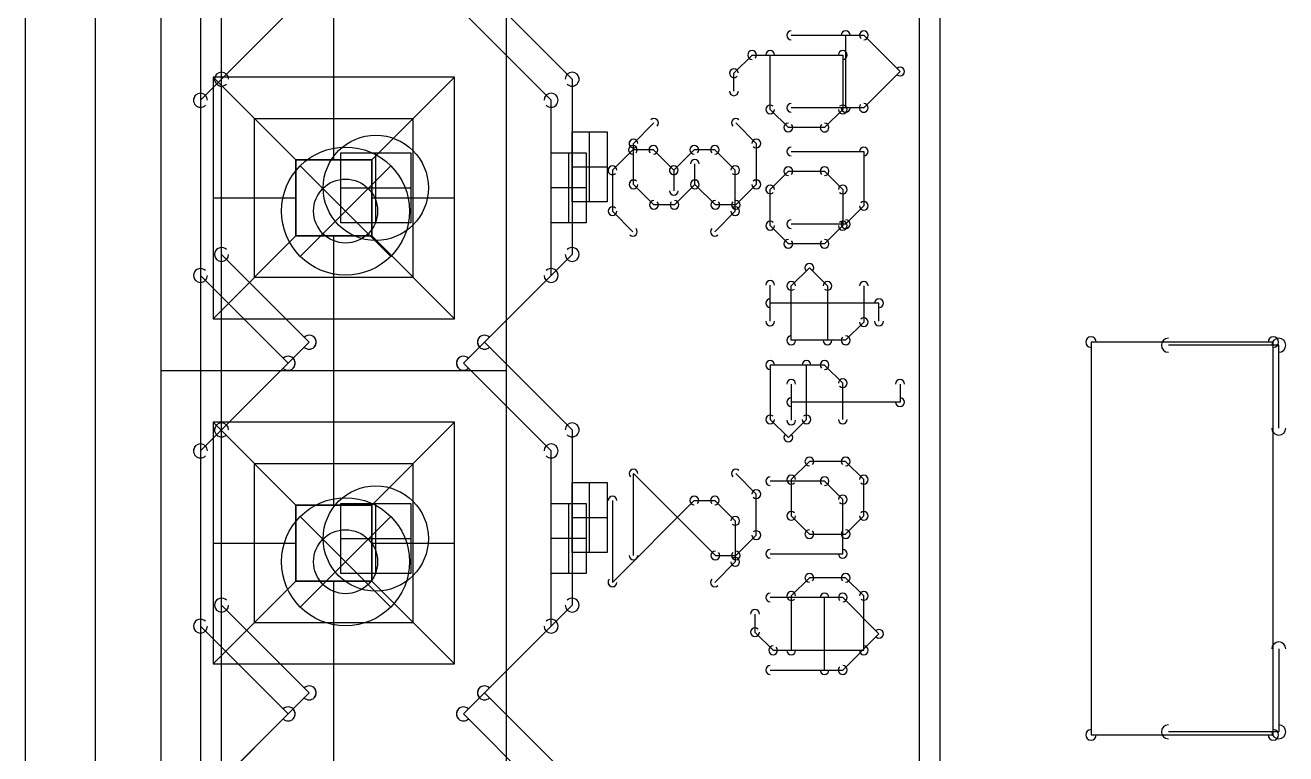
# Model space of a CAD drawing. Header units: inches. Extents: x 0 to 2.1, y -0.07 to 2.7.
# Drawn here: x 0 to 0.3596, y 2.1386 to 2.3464 of the extents above; entities that cross this region are included whole.
import ezdxf

# ---------------------------------------------------------------- set-up
doc = ezdxf.new("R2010")
doc.units = ezdxf.units.IN
doc.header["$LTSCALE"] = 0.0393700787401575
doc.header["$MEASUREMENT"] = 0
for name, color, linetype, true_color in [('freetronics11$components', 254, 'Continuous', 0xe6e6e6), ('freetronics11$components$ghosts', 9, 'Continuous', 0xbebebe), ('freetronics11$dxf$0', 18, 'Continuous', 0x000000), ('freetronics11$old_freetronics11$pcb', 96, 'Continuous', 0x007f00), ('freetronics11$pads$bottom', 30, 'Continuous', 0xff7f00), ('freetronics11$pcb', 96, 'Continuous', 0x007f00), ('freetronics11$screen', 52, 'Continuous', 0xd7d71f)]:
    doc.layers.add(name, color=color, linetype=linetype, true_color=true_color)

# ---------------------------------------------------------------- blocks, each defined once
blk = doc.blocks.new('RECT')
at = {"layer": 'freetronics11$dxf$0', "color": 0, "linetype": 'ByBlock', "lineweight": -2}
for p, q in [((0.5, 0.5), (-0.5, 0.5)), ((-0.5, 0.5), (-0.5, -0.5)), ((0, -0.5), (0, 0.5)), ((0.5, -0.5), (0.5, 0.5)), ((-0.5, 0), (0.5, 0)), ((-0.5, -0.5), (0.5, -0.5))]:
    blk.add_line(p, q, dxfattribs=at)
blk = doc.blocks.new('ROUNDP')
at = {"layer": 'freetronics11$dxf$0', "color": 0, "linetype": 'ByBlock', "lineweight": -2}
for start, end in [(90, 270), (270, 90)]:
    blk.add_arc((0, 0), 0.25, start, end, dxfattribs=at)
blk = doc.blocks.new('2.5mm Pitch Miniature Socket - Analog Input')
at = {"layer": 'freetronics11$old_freetronics11$pcb', "color": 18, "true_color": 0x050505}
for p, q in [((7.924999999999999, 1.25, 8.55), (-7.924999999999999, 1.25, 8.55)), ((7.924999999999999, 1.25), (-7.924999999999999, 1.25)), ((7.925, 1.25, 4.275), (-7.924999999999997, 1.25, 4.275)), ((0, -1.25, 8.55), (0, 1.25, 8.55)), ((0, 1.25), (0, 1.25, 8.55)), ((0, -1.25), (0, 1.25)), ((-2.125, -0.875, 8.55), (-2.125, 0.875, 8.55)), ((-2.125, 0.875, 8.55), (-0.375, 0.875, 8.55)), ((-1.525, 0.2749999999999999, 7.950000000000003), (-2.125, 0.875, 8.55)), ((-1.25, 0.2749999999999996, 7.950000000000003), (-1.25, 0.8749999999999996, 8.55)), ((-0.375, 0.875, 8.55), (-0.9749999999999992, 0.2749999999999999, 7.950000000000001)), ((-0.375, 0.875, 8.55), (-0.375, -0.875, 8.55)), ((0.375, -0.875, 8.55), (0.375, 0.875, 8.55)), ((0.375, 0.875, 8.55), (2.125, 0.875, 8.55)), ((0.975, 0.2749999999999999, 7.950000000000003), (0.375, 0.875, 8.55)), ((1.25, 0.2749999999999996, 7.950000000000003), (1.25, 0.8749999999999996, 8.55)), ((2.125, 0.875, 8.55), (1.525, 0.2749999999999999, 7.950000000000003)), ((2.125, 0.875, 8.55), (2.125, -0.875, 8.55)), ((-1.825, -0.5749999999999998, 8.250000000000002), (-1.825, 0.5750000000000002, 8.250000000000002)), ((-1.825, 0.5749999999999995, 8.250000000000002), (-0.6749999999999996, 0.5749999999999995, 8.250000000000002)), ((-0.6749999999999997, -0.5750000000000002, 8.250000000000002), (-0.6749999999999997, 0.5750000000000002, 8.250000000000002)), ((0.6750000000000005, -0.5749999999999997, 8.250000000000002), (0.6750000000000005, 0.575, 8.250000000000002)), ((0.675, 0.5749999999999995, 8.250000000000002), (1.825, 0.5749999999999995, 8.250000000000002)), ((1.825, -0.575, 8.250000000000002), (1.825, 0.5750000000000002, 8.250000000000002)), ((-1.525, -0.2749999999999999, 7.950000000000003), (-1.525, 0.2749999999999999, 7.950000000000003)), ((-1.525, 0.2749999999999999, 7.950000000000003), (-0.9749999999999992, 0.2749999999999999, 7.950000000000001)), ((-1.525, 0.275), (-1.525, 0.2749999999999999, 7.950000000000003)), ((-0.974999999999999, 0.275), (-1.525, 0.275)), ((-1.525, 0.275), (-1.525, -0.275)), ((-1.525, 0.275, 3.975000000000001), (-0.9749999999999989, 0.275, 3.975000000000001)), ((-1.525, -0.275, 3.975000000000001), (-1.525, 0.2750000000000001, 3.975000000000001)), ((-1.25, 0.275, 7.95), (-1.25, 0.275)), ((-0.9749999999999992, 0.2749999999999999, 7.950000000000001), (-0.9749999999999992, -0.2749999999999999, 7.950000000000003)), ((-0.9749999999999992, 0.2749999999999999, 7.950000000000001), (-0.974999999999999, 0.275)), ((-0.974999999999999, -0.275), (-0.974999999999999, 0.275)), ((-0.974999999999999, 0.275, 3.975000000000001), (-0.974999999999999, -0.2750000000000001, 3.975000000000001)), ((0.975, -0.2749999999999999, 7.950000000000003), (0.975, 0.2749999999999999, 7.950000000000003)), ((0.975, 0.2749999999999999, 7.950000000000003), (1.525, 0.2749999999999999, 7.950000000000003)), ((0.9749999999999999, 0.275), (0.975, 0.2749999999999999, 7.950000000000003)), ((1.525, 0.275), (0.9749999999999999, 0.275)), ((0.9749999999999999, 0.275), (0.9749999999999999, -0.275)), ((0.975, 0.275, 3.975000000000001), (1.525, 0.275, 3.975000000000001)), ((0.975, -0.275, 3.975000000000001), (0.975, 0.2750000000000001, 3.975000000000001)), ((1.25, 0.275, 7.95), (1.25, 0.275)), ((1.525, 0.2749999999999999, 7.950000000000003), (1.525, -0.2749999999999999, 7.950000000000003)), ((1.525, 0.2749999999999999, 7.950000000000003), (1.525, 0.275)), ((1.525, -0.275), (1.525, 0.275)), ((1.525, 0.275, 3.975000000000001), (1.525, -0.2750000000000001, 3.975000000000001)), ((-3.474999999999999, 0), (-1.525, 0)), ((-2.874999999999998, 0, 8.55), (-2.124999999999999, 0, 8.55)), ((-2.125, 1e-16, 8.55), (-1.524999999999999, 1e-16, 7.950000000000002)), ((-0.974999999999999, 1e-16, 7.95), (-0.974999999999999, 1e-16)), ((-0.9749999999999992, 0), (0.9749999999999999, 0)), ((-0.3749999999999992, 0, 8.55), (0.3750000000000009, 0, 8.55)), ((0.3750000000000003, 1e-16, 8.55), (0.9749999999999999, 1e-16, 7.950000000000003)), ((1.525, 1e-16, 7.95), (1.525, 1e-16)), ((1.525, 0), (3.474999999999999, 0)), ((2.125000000000001, 0, 8.55), (2.875, 0, 8.55)), ((-1.525, -1e-16, 7.95), (-1.525, -1e-16)), ((-0.9749999999999996, -1e-16, 7.950000000000003), (-0.3749999999999999, -1e-16, 8.55)), ((0.975, -1e-16, 7.95), (0.975, -1e-16)), ((1.524999999999999, -1e-16, 7.950000000000003), (2.125, -1e-16, 8.55)), ((-2.125, -0.875, 8.55), (-1.525, -0.2749999999999999, 7.950000000000003)), ((-0.9749999999999992, -0.2749999999999999, 7.950000000000003), (-1.525, -0.2749999999999999, 7.950000000000003)), ((-1.525, -0.275), (-1.525, -0.2749999999999999, 7.950000000000003)), ((-1.525, -0.275), (-0.974999999999999, -0.275)), ((-0.9749999999999988, -0.275, 3.975000000000001), (-1.525, -0.275, 3.975000000000001)), ((-1.25, -0.8749999999999996, 8.55), (-1.25, -0.2749999999999996, 7.950000000000002)), ((-1.25, -0.275, 7.95), (-1.25, -0.275)), ((-0.375, -0.875, 8.55), (-0.9749999999999992, -0.2749999999999999, 7.950000000000003)), ((-0.9749999999999992, -0.2749999999999999, 7.950000000000003), (-0.974999999999999, -0.275)), ((0.375, -0.875, 8.55), (0.975, -0.2749999999999999, 7.950000000000003)), ((1.525, -0.2749999999999999, 7.950000000000003), (0.975, -0.2749999999999999, 7.950000000000003)), ((0.9749999999999999, -0.275), (0.975, -0.2749999999999999, 7.950000000000003)), ((0.9749999999999999, -0.275), (1.525, -0.275)), ((1.525, -0.275, 3.975000000000001), (0.9749999999999998, -0.275, 3.975000000000001)), ((1.25, -0.8749999999999996, 8.55), (1.25, -0.2749999999999996, 7.950000000000002)), ((1.25, -0.275, 7.95), (1.25, -0.275)), ((2.125, -0.875, 8.55), (1.525, -0.2749999999999999, 7.950000000000003)), ((1.525, -0.2749999999999999, 7.950000000000003), (1.525, -0.275)), ((-1.825, -0.5749999999999995, 8.250000000000002), (-0.6749999999999995, -0.5749999999999995, 8.250000000000002)), ((0.675, -0.5749999999999995, 8.250000000000002), (1.825, -0.5749999999999995, 8.250000000000002)), ((-0.375, -0.875, 8.55), (-2.125, -0.875, 8.55)), ((2.125, -0.875, 8.55), (0.375, -0.875, 8.55)), ((-7.924999999999999, -1.25, 8.55), (7.924999999999999, -1.25, 8.55)), ((-7.924999999999999, -1.25), (7.924999999999999, -1.25)), ((-7.925, -1.25, 4.275), (7.924999999999997, -1.25, 4.275)), ((0, -1.25), (0, -1.25, 8.55))]:
    blk.add_line(p, q, dxfattribs=at)

msp = doc.modelspace()

# ---------------------------------------------------------------- linework, layer by layer
at = {"layer": 'freetronics11$components'}
for p, q in [((0.0913684370246988, 2.293377106270569, 0.0459472345402842), (0.0784581743807742, 2.306287368914494, 0.0016452399813684)), ((0.1042786996686234, 2.306287368914493, 0.0016452399813684), (0.0784581743807737, 2.280466843626644, 0.0016452399813684)), ((0.1042786996686231, 2.280466843626644, 0.0016452399813684), (0.078458174380774, 2.306287368914494, 0.0016452399813684)), ((0.0913684370246988, 2.293377106270569, 0.0459472345402842), (0.1042786996686238, 2.306287368914493, 0.0016452399813684)), ((0.0913684370246988, 2.293377106270569, 0.0459472345402842), (0.0784581743807737, 2.280466843626644, 0.0016452399813684)), ((0.0913684370246988, 2.293377106270569, 0.0459472345402842), (0.1042786996686234, 2.280466843626644, 0.0016452399813684)), ((0.0913684370246988, 2.193377106270569, 0.0459472345402842), (0.0784581743807737, 2.206287368914494, 0.0016452399813684)), ((0.1042786996686234, 2.206287368914493, 0.0016452399813684), (0.0784581743807737, 2.180466843626644, 0.0016452399813684)), ((0.1042786996686231, 2.180466843626644, 0.0016452399813684), (0.078458174380774, 2.206287368914494, 0.0016452399813684)), ((0.0913684370246988, 2.193377106270569, 0.0459472345402842), (0.1042786996686238, 2.206287368914494, 0.0016452399813684)), ((0.0913684370246988, 2.193377106270569, 0.0459472345402842), (0.0784581743807737, 2.180466843626644, 0.0016452399813684)), ((0.0913684370246988, 2.193377106270569, 0.0459472345402842), (0.1042786996686238, 2.180466843626644, 0.0016452399813684))]:
    msp.add_line(p, q, dxfattribs=at)
for centre, radius in [((0.0913684370246988, 2.293377106270569, 0.0016452399813684), 0.0182578685248371), ((0.0913684370246988, 2.293377106270569, 0.0237962372608263), 0.0091289342624184), ((0.0913684370246988, 2.193377106270569, 0.0016452399813684), 0.0182578685248371), ((0.0913684370246988, 2.193377106270569, 0.0237962372608263), 0.0091289342624188)]:
    msp.add_circle(centre, radius, dxfattribs=at)
at = {"layer": 'freetronics11$components$ghosts'}
for p, q in [((0.3559999999999999, 2.256, -0.0645677542339978), (0.3039999999999998, 2.256, -0.0645677542339978)), ((0.3039999999999998, 2.256, -0.0645677542339978), (0.3039999999999998, 2.144, -0.0645677542339978)), ((0.3559999999999999, 2.144, -0.0645677542339978), (0.3559999999999999, 2.256, -0.0645677542339978)), ((0.3039999999999998, 2.144, -0.0645677542339978), (0.3559999999999999, 2.144, -0.0645677542339978))]:
    msp.add_line(p, q, dxfattribs=at)
for centre, radius, start, end in [((0.3039999999999998, 2.256, -0.0645677542339978), 0.0014999999999998, 90, 270), ((0.3039999999999998, 2.256, -0.0645677542339978), 0.0015, 0, 180), ((0.3559999999999999, 2.256, -0.0645677542339978), 0.0015, 0, 180), ((0.3559999999999999, 2.256, -0.0645677542339978), 0.0014999999999998, 270, 90), ((0.3039999999999998, 2.144, -0.0645677542339978), 0.0015000000000001, 90, 270), ((0.3039999999999998, 2.144, -0.0645677542339978), 0.0015, 180, 0), ((0.3559999999999999, 2.144, -0.0645677542339978), 0.0015, 180, 0), ((0.3559999999999999, 2.144, -0.0645677542339978), 0.0015000000000001, 270, 90)]:
    msp.add_arc(centre, radius, start, end, dxfattribs=at)
at = {"layer": 'freetronics11$pcb'}
for p, q in [((0, 2.5, -0.063), (0, 0.1000000000000009, -0.063)), ((0, 2.5), (0, 0.1000000000000009))]:
    msp.add_line(p, q, dxfattribs=at)
at = {"layer": 'freetronics11$screen'}
for p, q in [((0.056, 1.976), (0.056, 2.536)), ((0.2610000000000001, 1.976), (0.2610000000000001, 2.536)), ((0.0499999999999998, 2.53, -0.0642037024644965), (0.0499999999999998, 1.97, -0.0642037024644965)), ((0.2549999999999999, 2.53, -0.0642037024644965), (0.2549999999999999, 1.97, -0.0642037024644965)), ((0.02, 2.51, -0.0642037024644965), (0.02, 0.1000000000000002, -0.0642037024644965)), ((0.056, 2.331), (0.0810000000000004, 2.356)), ((0.1310000000000002, 2.356), (0.1560000000000001, 2.331)), ((0.0750000000000002, 2.350000000000001, -0.0642037024644965), (0.0499999999999998, 2.325, -0.0642037024644965)), ((0.1499999999999999, 2.325, -0.0642037024644965), (0.125, 2.350000000000001, -0.0642037024644965)), ((0.2185000000000001, 2.3435), (0.2391840000000003, 2.3435)), ((0.234013, 2.3435), (0.234013, 2.322816)), ((0.2391840000000003, 2.3435), (0.2495260000000004, 2.333157999999999)), ((0.2021579999999998, 2.332705, -0.0642037024644965), (0.2073290000000001, 2.337876000000001, -0.0642037024644965)), ((0.2073290000000001, 2.337876000000001, -0.0642037024644965), (0.2331840000000001, 2.337876000000001, -0.0642037024644965)), ((0.2124999999999999, 2.322363, -0.0642037024644965), (0.2124999999999999, 2.337876000000001, -0.0642037024644965)), ((0.2331840000000001, 2.337876000000001, -0.0642037024644965), (0.2331840000000001, 2.322363, -0.0642037024644965)), ((0.056, 2.281), (0.056, 2.331)), ((0.1560000000000001, 2.331), (0.1560000000000001, 2.281)), ((0.2021579999999998, 2.327534, -0.0642037024644965), (0.2021579999999998, 2.332705, -0.0642037024644965)), ((0.2495260000000004, 2.333157999999999), (0.2391840000000003, 2.322816)), ((0.0499999999999998, 2.325, -0.0642037024644965), (0.0499999999999998, 2.275, -0.0642037024644965)), ((0.1499999999999999, 2.275, -0.0642037024644965), (0.1499999999999999, 2.325, -0.0642037024644965)), ((0.2391840000000003, 2.322816), (0.2185000000000001, 2.322816)), ((0.2176710000000002, 2.317192, -0.0642037024644965), (0.2124999999999999, 2.322363, -0.0642037024644965)), ((0.2331840000000001, 2.322363, -0.0642037024644965), (0.2280129999999998, 2.317192, -0.0642037024644965)), ((0.1735000000000002, 2.312662), (0.1793380000000004, 2.318499999999999)), ((0.2026920000000003, 2.318499999999999), (0.2085300000000001, 2.312662)), ((0.2280129999999998, 2.317192, -0.0642037024644965), (0.2176710000000002, 2.317192, -0.0642037024644965)), ((0.1735000000000002, 2.300985), (0.1735000000000002, 2.312662)), ((0.2085300000000001, 2.312662), (0.2085300000000001, 2.300985)), ((0.1733380000000002, 2.310853, -0.0642037024644965), (0.1675, 2.305015, -0.0642037024644965)), ((0.1791770000000001, 2.310853, -0.0642037024644965), (0.1733380000000002, 2.310853, -0.0642037024644965)), ((0.1850149999999999, 2.305015, -0.0642037024644965), (0.1791770000000001, 2.310853, -0.0642037024644965)), ((0.1908530000000002, 2.310853, -0.0642037024644965), (0.1850149999999999, 2.305015, -0.0642037024644965)), ((0.1966920000000001, 2.310853, -0.0642037024644965), (0.1908530000000002, 2.310853, -0.0642037024644965)), ((0.2025299999999999, 2.305015, -0.0642037024644965), (0.1966920000000001, 2.310853, -0.0642037024644965)), ((0.2185000000000001, 2.310352), (0.2391840000000003, 2.310352)), ((0.2391840000000003, 2.310352), (0.2391840000000003, 2.294839)), ((0.1675, 2.305015, -0.0642037024644965), (0.1675, 2.293338, -0.0642037024644965)), ((0.1850149999999999, 2.305015, -0.0642037024644965), (0.1850149999999999, 2.299177, -0.0642037024644965)), ((0.1910150000000002, 2.300985), (0.1910150000000002, 2.306823)), ((0.2025299999999999, 2.293338, -0.0642037024644965), (0.2025299999999999, 2.305015, -0.0642037024644965)), ((0.2124999999999999, 2.299557, -0.0642037024644965), (0.2176710000000002, 2.304728, -0.0642037024644965)), ((0.2176710000000002, 2.304728, -0.0642037024644965), (0.2280129999999998, 2.304728, -0.0642037024644965)), ((0.2280129999999998, 2.304728, -0.0642037024644965), (0.2331840000000001, 2.299557, -0.0642037024644965)), ((0.1793380000000004, 2.295146999999999), (0.1735000000000002, 2.300985)), ((0.1910150000000002, 2.300985), (0.1851770000000004, 2.295146999999999)), ((0.1968530000000004, 2.295146999999999), (0.1910150000000002, 2.300985)), ((0.2085300000000001, 2.300985), (0.2026920000000003, 2.295146999999999)), ((0.2124999999999999, 2.289215, -0.0642037024644965), (0.2124999999999999, 2.299557, -0.0642037024644965)), ((0.2331840000000001, 2.299557, -0.0642037024644965), (0.2331840000000001, 2.289215, -0.0642037024644965)), ((0.1851770000000004, 2.295146999999999), (0.1793380000000004, 2.295146999999999)), ((0.2026920000000003, 2.295146999999999), (0.1968530000000004, 2.295146999999999)), ((0.2391840000000003, 2.294839), (0.234013, 2.289667)), ((0.1675, 2.293338, -0.0642037024644965), (0.1733380000000002, 2.287500000000001, -0.0642037024644965)), ((0.1966920000000001, 2.287500000000001, -0.0642037024644965), (0.2025299999999999, 2.293338, -0.0642037024644965)), ((0.2176710000000002, 2.284044000000001, -0.0642037024644965), (0.2124999999999999, 2.289215, -0.0642037024644965)), ((0.234013, 2.289667), (0.2185000000000001, 2.289667)), ((0.2331840000000001, 2.289215, -0.0642037024644965), (0.2280129999999998, 2.284044000000001, -0.0642037024644965)), ((0.2280129999999998, 2.284044000000001, -0.0642037024644965), (0.2176710000000002, 2.284044000000001, -0.0642037024644965)), ((0.0810000000000004, 2.255999999999999), (0.056, 2.281)), ((0.1560000000000001, 2.281), (0.1310000000000002, 2.255999999999999)), ((0.2185000000000001, 2.272031999999999), (0.2236710000000004, 2.277202999999999)), ((0.2236710000000004, 2.277202999999999), (0.2288420000000002, 2.272031999999999)), ((0.0750000000000002, 2.25, -0.0642037024644965), (0.0499999999999998, 2.275, -0.0642037024644965)), ((0.1499999999999999, 2.275, -0.0642037024644965), (0.125, 2.25, -0.0642037024644965)), ((0.2124999999999999, 2.261945, -0.0642037024644965), (0.2124999999999999, 2.272287, -0.0642037024644965)), ((0.2185000000000001, 2.256519), (0.2185000000000001, 2.272031999999999)), ((0.2288420000000002, 2.272031999999999), (0.2288420000000002, 2.256519)), ((0.2391840000000003, 2.272031999999999), (0.2391840000000003, 2.26169)), ((0.2435260000000001, 2.267116000000001, -0.0642037024644965), (0.2124999999999999, 2.267116000000001, -0.0642037024644965)), ((0.2435260000000001, 2.261945, -0.0642037024644965), (0.2435260000000001, 2.267116000000001, -0.0642037024644965)), ((0.2391840000000003, 2.26169), (0.234013, 2.256519)), ((0.056, 2.231), (0.0810000000000004, 2.255999999999999)), ((0.1310000000000002, 2.255999999999999), (0.1560000000000001, 2.231)), ((0.234013, 2.256519), (0.2185000000000001, 2.256519)), ((0.3575590000000002, 2.255118, -0.0642037024644965), (0.326063, 2.255118, -0.0642037024644965)), ((0.3575590000000002, 2.231496, -0.0642037024644965), (0.3575590000000002, 2.255118, -0.0642037024644965)), ((0.0750000000000002, 2.25, -0.0642037024644965), (0.0499999999999998, 2.225000000000001, -0.0642037024644965)), ((0.1499999999999999, 2.225000000000001, -0.0642037024644965), (0.125, 2.25, -0.0642037024644965)), ((0.2124999999999999, 2.249481, -0.0642037024644965), (0.2124999999999999, 2.233968, -0.0642037024644965)), ((0.2280129999999998, 2.249481, -0.0642037024644965), (0.2124999999999999, 2.249481, -0.0642037024644965)), ((0.222842, 2.233968, -0.0642037024644965), (0.222842, 2.249481, -0.0642037024644965)), ((0.2331840000000001, 2.24431, -0.0642037024644965), (0.2280129999999998, 2.249481, -0.0642037024644965)), ((0.2185000000000001, 2.244054999999999), (0.2185000000000001, 2.233713)), ((0.2331840000000001, 2.233968, -0.0642037024644965), (0.2331840000000001, 2.24431, -0.0642037024644965)), ((0.2495260000000004, 2.244054999999999), (0.2495260000000004, 2.238884)), ((0.2495260000000004, 2.238884), (0.2185000000000001, 2.238884)), ((0.2124999999999999, 2.233968, -0.0642037024644965), (0.2176710000000002, 2.228797, -0.0642037024644965)), ((0.2176710000000002, 2.228797, -0.0642037024644965), (0.222842, 2.233968, -0.0642037024644965)), ((0.056, 2.180999999999999), (0.056, 2.231)), ((0.1560000000000001, 2.231), (0.1560000000000001, 2.180999999999999)), ((0.0499999999999998, 2.225000000000001, -0.0642037024644965), (0.0499999999999998, 2.175, -0.0642037024644965)), ((0.1499999999999999, 2.175, -0.0642037024644965), (0.1499999999999999, 2.225000000000001, -0.0642037024644965)), ((0.1735000000000002, 2.195147), (0.1735000000000002, 2.2185)), ((0.1735000000000002, 2.2185), (0.1968530000000004, 2.195147)), ((0.2085300000000001, 2.212662), (0.2026920000000003, 2.2185)), ((0.2236710000000004, 2.221956), (0.2185000000000001, 2.216785)), ((0.234013, 2.221956), (0.2236710000000004, 2.221956)), ((0.2391840000000003, 2.216785), (0.234013, 2.221956)), ((0.2280129999999998, 2.216333000000001, -0.0642037024644965), (0.2124999999999999, 2.216333000000001, -0.0642037024644965)), ((0.2185000000000001, 2.216785), (0.2185000000000001, 2.206442999999999)), ((0.2331840000000001, 2.211161000000001, -0.0642037024644965), (0.2280129999999998, 2.216333000000001, -0.0642037024644965)), ((0.2391840000000003, 2.206442999999999), (0.2391840000000003, 2.216785)), ((0.2085300000000001, 2.200984999999999), (0.2085300000000001, 2.212662)), ((0.1675, 2.1875, -0.0642037024644965), (0.1908530000000002, 2.210853, -0.0642037024644965)), ((0.1675, 2.210853, -0.0642037024644965), (0.1675, 2.1875, -0.0642037024644965)), ((0.1908530000000002, 2.210853, -0.0642037024644965), (0.1966920000000001, 2.210853, -0.0642037024644965)), ((0.1966920000000001, 2.210853, -0.0642037024644965), (0.2025299999999999, 2.205015, -0.0642037024644965)), ((0.2331840000000001, 2.195648, -0.0642037024644965), (0.2331840000000001, 2.211161000000001, -0.0642037024644965)), ((0.2025299999999999, 2.205015, -0.0642037024644965), (0.2025299999999999, 2.193338, -0.0642037024644965)), ((0.2185000000000001, 2.206442999999999), (0.2236710000000004, 2.201271999999999)), ((0.234013, 2.201271999999999), (0.2391840000000003, 2.206442999999999)), ((0.2026920000000003, 2.195147), (0.2085300000000001, 2.200984999999999)), ((0.2236710000000004, 2.201271999999999), (0.234013, 2.201271999999999)), ((0.2025299999999999, 2.193338, -0.0642037024644965), (0.1966920000000001, 2.1875, -0.0642037024644965)), ((0.1968530000000004, 2.195147), (0.2026920000000003, 2.195147)), ((0.2124999999999999, 2.195648, -0.0642037024644965), (0.2331840000000001, 2.195648, -0.0642037024644965)), ((0.2236710000000004, 2.188808), (0.2185000000000001, 2.183636999999999)), ((0.234013, 2.188808), (0.2236710000000004, 2.188808)), ((0.2391840000000003, 2.183636999999999), (0.234013, 2.188808)), ((0.2331840000000001, 2.183184, -0.0642037024644965), (0.2124999999999999, 2.183184, -0.0642037024644965)), ((0.2185000000000001, 2.183636999999999), (0.2185000000000001, 2.168124)), ((0.2280129999999998, 2.162500000000001, -0.0642037024644965), (0.2280129999999998, 2.183184, -0.0642037024644965)), ((0.2435260000000001, 2.172842, -0.0642037024644965), (0.2331840000000001, 2.183184, -0.0642037024644965)), ((0.2391840000000003, 2.168124), (0.2391840000000003, 2.183636999999999)), ((0.0810000000000004, 2.156), (0.056, 2.180999999999999)), ((0.1560000000000001, 2.180999999999999), (0.1310000000000002, 2.156)), ((0.2081580000000001, 2.178465999999999), (0.2081580000000001, 2.173295)), ((0.0499999999999998, 2.175, -0.0642037024644965), (0.0750000000000002, 2.15, -0.0642037024644965)), ((0.125, 2.15, -0.0642037024644965), (0.1499999999999999, 2.175, -0.0642037024644965)), ((0.2081580000000001, 2.173295), (0.2133290000000003, 2.168124)), ((0.2331840000000001, 2.162500000000001, -0.0642037024644965), (0.2435260000000001, 2.172842, -0.0642037024644965)), ((0.3575590000000002, 2.168504, -0.0642037024644965), (0.3575590000000002, 2.144882, -0.0642037024644965)), ((0.2133290000000003, 2.168124), (0.2391840000000003, 2.168124)), ((0.2124999999999999, 2.162500000000001, -0.0642037024644965), (0.2331840000000001, 2.162500000000001, -0.0642037024644965)), ((0.056, 2.130999999999999), (0.0810000000000004, 2.156)), ((0.1310000000000002, 2.156), (0.1560000000000001, 2.130999999999999)), ((0.0750000000000002, 2.15, -0.0642037024644965), (0.0499999999999998, 2.125, -0.0642037024644965)), ((0.1499999999999999, 2.125, -0.0642037024644965), (0.125, 2.15, -0.0642037024644965)), ((0.3575590000000002, 2.144882, -0.0642037024644965), (0.326063, 2.144882, -0.0642037024644965))]:
    msp.add_line(p, q, dxfattribs=at)
for centre, radius, start, end in [((0.2185000000000001, 2.3435), 0.00125, 90, 270), ((0.234013, 2.3435), 0.00125, 0, 180), ((0.2391840000000003, 2.3435), 0.0012501647891379, 45.0000000000036, 225.0000000000036), ((0.2391840000000003, 2.3435), 0.00125, 270, 90), ((0.2073290000000001, 2.337876, -0.0642037024644965), 0.00125, 90, 270), ((0.2073290000000001, 2.337876000000001, -0.0642037024644965), 0.0012501647891379, 314.9999999999964, 134.9999999999964), ((0.2124999999999999, 2.337876000000001, -0.0642037024644965), 0.00125, 0, 180), ((0.2331840000000001, 2.337876000000001, -0.0642037024644965), 0.00125, 0, 180), ((0.2331840000000001, 2.337876, -0.0642037024644965), 0.00125, 270, 90), ((0.2021579999999998, 2.332705, -0.0642037024644965), 0.0012501647891377, 134.9999999999964, 314.9999999999964), ((0.2021579999999998, 2.332705, -0.0642037024644965), 0.00125, 0, 180), ((0.2495265, 2.333157999999999), 0.0012498112857547, 314.9837918591233, 134.9837918591233), ((0.2495265, 2.333157999999999), 0.0012498112857547, 225.0162081408767, 45.01620814087669), ((0.056, 2.331), 0.002, 0, 180), ((0.056, 2.331), 0.0019996979771956, 134.9999999999994, 314.9999999999994), ((0.1560000000000001, 2.331), 0.002, 0, 180), ((0.1560000000000001, 2.331), 0.0019996979771956, 225.0000000000006, 45.00000000000057), ((0.0499999999999998, 2.325, -0.0642037024644965), 0.002, 0, 180), ((0.0499999999999998, 2.325, -0.0642037024644965), 0.0019996979771956, 134.9999999999994, 314.9999999999994), ((0.1499999999999999, 2.325, -0.0642037024644965), 0.002, 0, 180), ((0.1499999999999999, 2.325, -0.0642037024644965), 0.0019996979771956, 225.0000000000006, 45.00000000000057), ((0.2021579999999998, 2.327534, -0.0642037024644965), 0.00125, 180, 0), ((0.2124999999999999, 2.322363, -0.0642037024644965), 0.0012501647891377, 45.0000000000036, 225.0000000000036), ((0.2185000000000001, 2.322816), 0.00125, 90, 270), ((0.2331840000000001, 2.322363, -0.0642037024644965), 0.0012501647891377, 314.9999999999964, 134.9999999999964), ((0.234013, 2.322816), 0.00125, 180, 0), ((0.2391840000000003, 2.322816), 0.0012501647891377, 134.9999999999964, 314.9999999999964), ((0.2391840000000003, 2.322816), 0.00125, 270, 90), ((0.1793380000000004, 2.318499999999999), 0.0012501647891379, 314.9999999999964, 134.9999999999964), ((0.2026915000000002, 2.318499999999999), 0.0012498112857548, 45.01620814087669, 225.0162081408767), ((0.2124999999999999, 2.322363, -0.0642037024644965), 0.00125, 180, 0), ((0.2331840000000001, 2.322363, -0.0642037024644965), 0.00125, 180, 0), ((0.2176710000000002, 2.317192, -0.0642037024644965), 0.00125, 90, 270), ((0.2176710000000002, 2.317192, -0.0642037024644965), 0.0012501647891379, 225.0000000000036, 45.0000000000036), ((0.2280129999999998, 2.317192, -0.0642037024644965), 0.0012501647891379, 134.9999999999964, 314.9999999999964), ((0.2280129999999998, 2.317192, -0.0642037024644965), 0.00125, 270, 90), ((0.1733380000000002, 2.310853, -0.0642037024644965), 0.00125, 90, 270), ((0.1735000000000002, 2.312662), 0.0012501647891377, 134.9999999999964, 314.9999999999964), ((0.1735000000000002, 2.312662), 0.00125, 0, 180), ((0.1733380000000002, 2.310853, -0.0642037024644965), 0.0012501647891377, 314.9999999999964, 134.9999999999964), ((0.1791765000000001, 2.310853, -0.0642037024644965), 0.0012498112857547, 45.01620814087669, 225.0162081408767), ((0.1791770000000001, 2.310853, -0.0642037024644965), 0.00125, 270, 90), ((0.1908530000000002, 2.310853, -0.0642037024644965), 0.00125, 90, 270), ((0.1908530000000002, 2.310853, -0.0642037024644965), 0.0012501647891377, 314.9999999999964, 134.9999999999964), ((0.1966915, 2.310853, -0.0642037024644965), 0.0012498112857547, 45.01620814087669, 225.0162081408767), ((0.1966920000000001, 2.310853, -0.0642037024644965), 0.00125, 270, 90), ((0.2085300000000001, 2.312662), 0.00125, 0, 180), ((0.2085300000000001, 2.312662), 0.0012501647891377, 225.0000000000036, 45.0000000000036), ((0.2185000000000001, 2.310351999999999), 0.00125, 90, 270), ((0.2391840000000003, 2.310352), 0.00125, 0, 180), ((0.2391840000000003, 2.310351999999999), 0.00125, 270, 90), ((0.1675, 2.305015, -0.0642037024644965), 0.0012501647891379, 134.9999999999964, 314.9999999999964), ((0.1675, 2.305015, -0.0642037024644965), 0.00125, 0, 180), ((0.1850149999999999, 2.305015, -0.0642037024644965), 0.0012501647891379, 134.9999999999964, 314.9999999999964), ((0.1850149999999999, 2.305015, -0.0642037024644965), 0.00125, 0, 180), ((0.1850149999999999, 2.305015, -0.0642037024644965), 0.0012501647891379, 225.0000000000036, 45.0000000000036), ((0.1910150000000002, 2.306823), 0.00125, 0, 180), ((0.2025299999999999, 2.305015, -0.0642037024644965), 0.00125, 0, 180), ((0.2025299999999999, 2.305015, -0.0642037024644965), 0.0012501647891379, 225.0000000000036, 45.0000000000036), ((0.2176710000000002, 2.304728, -0.0642037024644965), 0.00125, 90, 270), ((0.2176710000000002, 2.304728, -0.0642037024644965), 0.0012501647891379, 314.9999999999964, 134.9999999999964), ((0.2280129999999998, 2.304728, -0.0642037024644965), 0.0012501647891379, 45.0000000000036, 225.0000000000036), ((0.2280129999999998, 2.304728, -0.0642037024644965), 0.00125, 270, 90), ((0.1735000000000002, 2.300985), 0.0012501647891379, 45.0000000000036, 225.0000000000036), ((0.1910150000000002, 2.300985), 0.0012501647891379, 45.0000000000036, 225.0000000000036), ((0.1910150000000002, 2.300985), 0.0012501647891379, 314.9999999999964, 134.9999999999964), ((0.2085300000000001, 2.300985), 0.0012501647891379, 314.9999999999964, 134.9999999999964), ((0.1735000000000002, 2.300985), 0.00125, 180, 0), ((0.1850149999999999, 2.299177, -0.0642037024644965), 0.00125, 180, 0), ((0.1910150000000002, 2.300985), 0.00125, 180, 0), ((0.2085300000000001, 2.300985), 0.00125, 180, 0), ((0.2124999999999999, 2.299557, -0.0642037024644965), 0.0012501647891379, 134.9999999999964, 314.9999999999964), ((0.2124999999999999, 2.299557, -0.0642037024644965), 0.00125, 0, 180), ((0.2331840000000001, 2.299557, -0.0642037024644965), 0.00125, 0, 180), ((0.2331840000000001, 2.299557, -0.0642037024644965), 0.0012501647891379, 225.0000000000036, 45.0000000000036), ((0.1675, 2.293338, -0.0642037024644965), 0.0012501647891377, 45.0000000000036, 225.0000000000036), ((0.1793380000000004, 2.295146999999999), 0.00125, 90, 270), ((0.1793380000000004, 2.295146999999999), 0.0012501647891377, 225.0000000000036, 45.0000000000036), ((0.1851765000000003, 2.295146999999999), 0.0012498112857547, 134.9837918591233, 314.9837918591233), ((0.1851770000000004, 2.295146999999999), 0.00125, 270, 90), ((0.1968530000000004, 2.295146999999999), 0.00125, 90, 270), ((0.1968530000000004, 2.295146999999999), 0.0012501647891377, 225.0000000000036, 45.0000000000036), ((0.2026915000000002, 2.295146999999999), 0.0012498112857547, 134.9837918591233, 314.9837918591233), ((0.2025299999999999, 2.293338, -0.0642037024644965), 0.0012501647891377, 314.9999999999964, 134.9999999999964), ((0.2026920000000003, 2.295146999999999), 0.00125, 270, 90), ((0.2391840000000003, 2.294839), 0.00125, 180, 0), ((0.2391840000000003, 2.294838499999999), 0.0012498112857546, 315.0162081408713, 135.0162081408713), ((0.1675, 2.293338, -0.0642037024644965), 0.00125, 180, 0), ((0.2025299999999999, 2.293338, -0.0642037024644965), 0.00125, 180, 0), ((0.2124999999999999, 2.2892145, -0.0642037024644965), 0.0012498112857548, 44.98379185912871, 224.9837918591287), ((0.2185000000000001, 2.289667), 0.00125, 90, 270), ((0.2331840000000001, 2.2892145, -0.0642037024644965), 0.0012498112857548, 315.0162081408713, 135.0162081408713), ((0.234013, 2.289667499999999), 0.0012498112857548, 135.0162081408713, 315.0162081408713), ((0.234013, 2.289667), 0.00125, 270, 90), ((0.1733380000000002, 2.287500000000001, -0.0642037024644965), 0.0012501647891379, 225.0000000000036, 45.0000000000036), ((0.1966915, 2.287500000000001, -0.0642037024644965), 0.0012498112857548, 134.9837918591233, 314.9837918591233), ((0.2124999999999999, 2.289215, -0.0642037024644965), 0.00125, 180, 0), ((0.2331840000000001, 2.289215, -0.0642037024644965), 0.00125, 180, 0), ((0.2176710000000002, 2.284044, -0.0642037024644965), 0.00125, 90, 270), ((0.2176710000000002, 2.2840435, -0.0642037024644965), 0.0012498112857548, 224.9837918591287, 44.98379185912871), ((0.2280129999999998, 2.2840435, -0.0642037024644965), 0.0012498112857548, 135.0162081408713, 315.0162081408713), ((0.2280129999999998, 2.284044, -0.0642037024644965), 0.00125, 270, 90), ((0.056, 2.281), 0.002, 180, 0), ((0.056, 2.281), 0.0019996979771956, 45.00000000000057, 225.0000000000006), ((0.1560000000000001, 2.281), 0.002, 180, 0), ((0.1560000000000001, 2.281), 0.0019996979771956, 314.9999999999994, 134.9999999999994), ((0.0499999999999998, 2.275, -0.0642037024644965), 0.0019996979771956, 45.00000000000057, 225.0000000000006), ((0.1499999999999999, 2.275, -0.0642037024644965), 0.0019996979771956, 314.9999999999994, 134.9999999999994), ((0.2236710000000004, 2.2772035), 0.0012498112857548, 44.98379185912871, 224.9837918591287), ((0.2236710000000004, 2.2772035), 0.0012498112857548, 315.0162081408713, 135.0162081408713), ((0.0499999999999998, 2.275, -0.0642037024644965), 0.002, 180, 0), ((0.1499999999999999, 2.275, -0.0642037024644965), 0.002, 180, 0), ((0.2124999999999999, 2.272287, -0.0642037024644965), 0.00125, 0, 180), ((0.2185000000000001, 2.272031999999999), 0.00125, 0, 180), ((0.2185000000000001, 2.2720325), 0.0012498112857548, 135.0162081408713, 315.0162081408713), ((0.2288420000000002, 2.272031999999999), 0.00125, 0, 180), ((0.2288420000000002, 2.2720325), 0.0012498112857548, 224.9837918591287, 44.98379185912871), ((0.2391840000000003, 2.272031999999999), 0.00125, 0, 180), ((0.2124999999999999, 2.267116, -0.0642037024644965), 0.00125, 90, 270), ((0.2435260000000001, 2.267116000000001, -0.0642037024644965), 0.00125, 0, 180), ((0.2435260000000001, 2.267116, -0.0642037024644965), 0.00125, 270, 90), ((0.2124999999999999, 2.261945, -0.0642037024644965), 0.00125, 180, 0), ((0.2391840000000003, 2.26169), 0.00125, 180, 0), ((0.2391840000000003, 2.26169), 0.0012501647891379, 314.9999999999964, 134.9999999999964), ((0.2435260000000001, 2.261945, -0.0642037024644965), 0.00125, 180, 0), ((0.0810000000000004, 2.255999999999999), 0.0019996979771956, 314.9999999999994, 134.9999999999994), ((0.0810000000000004, 2.255999999999999), 0.0019996979771956, 225.0000000000006, 45.00000000000057), ((0.1310000000000002, 2.255999999999999), 0.0019996979771956, 45.00000000000057, 225.0000000000006), ((0.1310000000000002, 2.255999999999999), 0.0019996979771956, 134.9999999999994, 314.9999999999994), ((0.2185000000000001, 2.256518999999999), 0.00125, 90, 270), ((0.2185000000000001, 2.256519), 0.00125, 180, 0), ((0.2288420000000002, 2.256519), 0.00125, 180, 0), ((0.234013, 2.256518999999999), 0.0012501647891377, 134.9999999999964, 314.9999999999964), ((0.234013, 2.256518999999999), 0.00125, 270, 90), ((0.326063, 2.255118, -0.0642037024644965), 0.002, 90, 270), ((0.3575590000000002, 2.255118, -0.0642037024644965), 0.002, 0, 180), ((0.3575590000000002, 2.255118, -0.0642037024644965), 0.002, 270, 90), ((0.0750000000000002, 2.25, -0.0642037024644965), 0.0019996979771956, 314.9999999999994, 134.9999999999994), ((0.0750000000000002, 2.25, -0.0642037024644965), 0.0019996979771956, 225.0000000000006, 45.00000000000057), ((0.125, 2.25, -0.0642037024644965), 0.0019996979771956, 45.00000000000057, 225.0000000000006), ((0.125, 2.25, -0.0642037024644965), 0.0019996979771956, 134.9999999999994, 314.9999999999994), ((0.2124999999999999, 2.249481, -0.0642037024644965), 0.00125, 0, 180), ((0.2124999999999999, 2.249481, -0.0642037024644965), 0.00125, 90, 270), ((0.222842, 2.249481, -0.0642037024644965), 0.00125, 0, 180), ((0.2280129999999998, 2.249481, -0.0642037024644965), 0.0012501647891377, 45.0000000000036, 225.0000000000036), ((0.2280129999999998, 2.249481, -0.0642037024644965), 0.00125, 270, 90), ((0.2185000000000001, 2.244054999999999), 0.00125, 0, 180), ((0.2331840000000001, 2.24431, -0.0642037024644965), 0.00125, 0, 180), ((0.2331840000000001, 2.24431, -0.0642037024644965), 0.0012501647891379, 225.0000000000036, 45.0000000000036), ((0.2495260000000004, 2.244054999999999), 0.00125, 0, 180), ((0.2185000000000001, 2.238884), 0.00125, 90, 270), ((0.2495260000000004, 2.238884), 0.00125, 270, 90), ((0.2495260000000004, 2.238884), 0.00125, 180, 0), ((0.056, 2.231), 0.002, 0, 180), ((0.1560000000000001, 2.231), 0.002, 0, 180), ((0.2124999999999999, 2.233968, -0.0642037024644965), 0.00125, 180, 0), ((0.2124999999999999, 2.2339675, -0.0642037024644965), 0.0012498112857548, 44.98379185912871, 224.9837918591287), ((0.2185000000000001, 2.233713), 0.00125, 180, 0), ((0.222842, 2.233968, -0.0642037024644965), 0.00125, 180, 0), ((0.222842, 2.2339675, -0.0642037024644965), 0.0012498112857548, 315.0162081408713, 135.0162081408713), ((0.2331840000000001, 2.233968, -0.0642037024644965), 0.00125, 180, 0), ((0.056, 2.231), 0.0019996979771956, 134.9999999999994, 314.9999999999994), ((0.1560000000000001, 2.231), 0.0019996979771956, 225.0000000000006, 45.00000000000057), ((0.2176710000000002, 2.228796500000001, -0.0642037024644965), 0.0012498112857548, 135.0162081408713, 315.0162081408713), ((0.2176710000000002, 2.228796500000001, -0.0642037024644965), 0.0012498112857548, 224.9837918591287, 44.98379185912871), ((0.3575590000000002, 2.231496, -0.0642037024644965), 0.002, 180, 0), ((0.0499999999999998, 2.225000000000001, -0.0642037024644965), 0.002, 0, 180), ((0.0499999999999998, 2.225000000000001, -0.0642037024644965), 0.0019996979771956, 134.9999999999994, 314.9999999999994), ((0.1499999999999999, 2.225000000000001, -0.0642037024644965), 0.002, 0, 180), ((0.1499999999999999, 2.225000000000001, -0.0642037024644965), 0.0019996979771956, 225.0000000000006, 45.00000000000057), ((0.2236710000000004, 2.221956), 0.00125, 90, 270), ((0.2236710000000004, 2.221956499999999), 0.0012498112857548, 315.0162081408713, 135.0162081408713), ((0.234013, 2.221956499999999), 0.0012498112857548, 44.98379185912871, 224.9837918591287), ((0.234013, 2.221956), 0.00125, 270, 90), ((0.1735000000000002, 2.2185), 0.0012501647891379, 45.0000000000036, 225.0000000000036), ((0.1735000000000002, 2.2185), 0.00125, 0, 180), ((0.2026915000000002, 2.2185), 0.0012498112857548, 45.01620814087669, 225.0162081408767), ((0.2124999999999999, 2.216333, -0.0642037024644965), 0.00125, 90, 270), ((0.2185000000000001, 2.216785), 0.00125, 0, 180), ((0.2185000000000001, 2.216785499999999), 0.0012498112857548, 135.0162081408713, 315.0162081408713), ((0.2280129999999998, 2.2163325, -0.0642037024644965), 0.0012498112857548, 44.98379185912871, 224.9837918591287), ((0.2280129999999998, 2.216333, -0.0642037024644965), 0.00125, 270, 90), ((0.2391840000000003, 2.216785), 0.00125, 0, 180), ((0.2391840000000003, 2.216785499999999), 0.0012498112857548, 224.9837918591287, 44.98379185912871), ((0.1675, 2.210853, -0.0642037024644965), 0.00125, 0, 180), ((0.1908530000000002, 2.210853, -0.0642037024644965), 0.00125, 90, 270), ((0.1908530000000002, 2.210853, -0.0642037024644965), 0.0012501647891377, 314.9999999999964, 134.9999999999964), ((0.1966915, 2.210853, -0.0642037024644965), 0.0012498112857547, 45.01620814087669, 225.0162081408767), ((0.1966920000000001, 2.210853, -0.0642037024644965), 0.00125, 270, 90), ((0.2085300000000001, 2.212662), 0.00125, 0, 180), ((0.2085300000000001, 2.212661999999999), 0.0012501647891377, 225.0000000000036, 45.0000000000036), ((0.2331840000000001, 2.211161000000001, -0.0642037024644965), 0.00125, 0, 180), ((0.2331840000000001, 2.2111615, -0.0642037024644965), 0.0012498112857546, 224.9837918591287, 44.98379185912871), ((0.2185000000000001, 2.206442999999999), 0.0012501647891379, 45.0000000000036, 225.0000000000036), ((0.2391840000000003, 2.206442999999999), 0.0012501647891379, 314.9999999999964, 134.9999999999964), ((0.2025299999999999, 2.205015, -0.0642037024644965), 0.00125, 0, 180), ((0.2025299999999999, 2.205015, -0.0642037024644965), 0.0012501647891379, 225.0000000000036, 45.0000000000036), ((0.2185000000000001, 2.206442999999999), 0.00125, 180, 0), ((0.2391840000000003, 2.206442999999999), 0.00125, 180, 0), ((0.2085300000000001, 2.200984999999999), 0.00125, 180, 0), ((0.2085300000000001, 2.200984999999999), 0.0012501647891379, 314.9999999999964, 134.9999999999964), ((0.2236710000000004, 2.201271999999999), 0.00125, 90, 270), ((0.2236710000000004, 2.201271999999999), 0.0012501647891379, 225.0000000000036, 45.0000000000036), ((0.234013, 2.201271999999999), 0.0012501647891379, 134.9999999999964, 314.9999999999964), ((0.234013, 2.201271999999999), 0.00125, 270, 90), ((0.1735000000000002, 2.195147), 0.00125, 180, 0), ((0.1968530000000004, 2.195147), 0.00125, 90, 270), ((0.1968530000000004, 2.195147), 0.0012501647891377, 225.0000000000036, 45.0000000000036), ((0.2025299999999999, 2.193338, -0.0642037024644965), 0.00125, 180, 0), ((0.2026915000000002, 2.195147), 0.0012498112857547, 134.9837918591233, 314.9837918591233), ((0.2025299999999999, 2.193338, -0.0642037024644965), 0.0012501647891377, 314.9999999999964, 134.9999999999964), ((0.2026920000000003, 2.195147), 0.00125, 270, 90), ((0.2124999999999999, 2.195648, -0.0642037024644965), 0.00125, 90, 270), ((0.2331840000000001, 2.195648, -0.0642037024644965), 0.00125, 180, 0), ((0.2331840000000001, 2.195648, -0.0642037024644965), 0.00125, 270, 90), ((0.2236710000000004, 2.188807999999999), 0.00125, 90, 270), ((0.2236710000000004, 2.188808), 0.0012501647891379, 314.9999999999964, 134.9999999999964), ((0.234013, 2.188808), 0.0012501647891379, 45.0000000000036, 225.0000000000036), ((0.234013, 2.188807999999999), 0.00125, 270, 90), ((0.1675, 2.1875, -0.0642037024644965), 0.0012501647891379, 134.9999999999964, 314.9999999999964), ((0.1675, 2.1875, -0.0642037024644965), 0.00125, 180, 0), ((0.1966915, 2.1875, -0.0642037024644965), 0.0012498112857548, 134.9837918591233, 314.9837918591233), ((0.056, 2.180999999999999), 0.0019996979771956, 45.00000000000057, 225.0000000000006), ((0.1560000000000001, 2.180999999999999), 0.0019996979771956, 314.9999999999994, 134.9999999999994), ((0.2124999999999999, 2.183184, -0.0642037024644965), 0.00125, 90, 270), ((0.2185000000000001, 2.183636999999999), 0.0012501647891377, 134.9999999999964, 314.9999999999964), ((0.2185000000000001, 2.183636999999999), 0.00125, 0, 180), ((0.2280129999999998, 2.183184, -0.0642037024644965), 0.00125, 0, 180), ((0.2331840000000001, 2.183184, -0.0642037024644965), 0.0012501647891377, 45.0000000000036, 225.0000000000036), ((0.2331840000000001, 2.183184, -0.0642037024644965), 0.00125, 270, 90), ((0.2391840000000003, 2.183636999999999), 0.00125, 0, 180), ((0.2391840000000003, 2.183636999999999), 0.0012501647891377, 225.0000000000036, 45.0000000000036), ((0.056, 2.180999999999999), 0.002, 180, 0), ((0.1560000000000001, 2.180999999999999), 0.002, 180, 0), ((0.2081580000000001, 2.178465999999999), 0.00125, 0, 180), ((0.0499999999999998, 2.175, -0.0642037024644965), 0.0019996979771956, 45.00000000000057, 225.0000000000006), ((0.1499999999999999, 2.175, -0.0642037024644965), 0.0019996979771956, 314.9999999999994, 134.9999999999994), ((0.0499999999999998, 2.175, -0.0642037024644965), 0.002, 180, 0), ((0.1499999999999999, 2.175, -0.0642037024644965), 0.002, 180, 0), ((0.2081580000000001, 2.173295), 0.0012501647891377, 45.0000000000036, 225.0000000000036), ((0.2081580000000001, 2.173295), 0.00125, 180, 0), ((0.2435264999999998, 2.172842, -0.0642037024644965), 0.0012498112857547, 314.9837918591233, 134.9837918591233), ((0.2435264999999998, 2.172842, -0.0642037024644965), 0.0012498112857547, 225.0162081408767, 45.01620814087669), ((0.2133290000000003, 2.168124), 0.00125, 90, 270), ((0.2133290000000003, 2.168124), 0.0012501647891379, 225.0000000000036, 45.0000000000036), ((0.2391840000000003, 2.168124), 0.00125, 270, 90), ((0.3575590000000002, 2.168504, -0.0642037024644965), 0.002, 0, 180), ((0.2185000000000001, 2.168124), 0.00125, 180, 0), ((0.2391840000000003, 2.168124), 0.00125, 180, 0), ((0.2124999999999999, 2.1625, -0.0642037024644965), 0.00125, 90, 270), ((0.2280129999999998, 2.162500000000001, -0.0642037024644965), 0.00125, 180, 0), ((0.2331840000000001, 2.162500000000001, -0.0642037024644965), 0.0012501647891379, 134.9999999999964, 314.9999999999964), ((0.2331840000000001, 2.1625, -0.0642037024644965), 0.00125, 270, 90), ((0.0810000000000004, 2.156), 0.0019996979771956, 314.9999999999994, 134.9999999999994), ((0.0810000000000004, 2.156), 0.0019996979771956, 225.0000000000006, 45.00000000000057), ((0.1310000000000002, 2.156), 0.0019996979771956, 45.00000000000057, 225.0000000000006), ((0.1310000000000002, 2.156), 0.0019996979771956, 134.9999999999994, 314.9999999999994), ((0.0750000000000002, 2.15, -0.0642037024644965), 0.0019996979771956, 314.9999999999994, 134.9999999999994), ((0.0750000000000002, 2.15, -0.0642037024644965), 0.0019996979771956, 225.0000000000006, 45.00000000000057), ((0.125, 2.15, -0.0642037024644965), 0.0019996979771956, 45.00000000000057, 225.0000000000006), ((0.125, 2.15, -0.0642037024644965), 0.0019996979771956, 134.9999999999994, 314.9999999999994), ((0.326063, 2.144882, -0.0642037024644965), 0.002, 90, 270), ((0.3575590000000002, 2.144882, -0.0642037024644965), 0.002, 270, 90), ((0.3575590000000002, 2.144882, -0.0642037024644965), 0.002, 180, 0)]:
    msp.add_arc(centre, radius, start, end, dxfattribs=at)

# ---------------------------------------------------------------- block references
at = {"layer": 'freetronics11$components', "extrusion": (0, 0, -1), "xscale": 0.0393700787401575, "yscale": 0.0393700787401575, "zscale": 0.0393700787401575, "rotation": 90}
msp.add_blockref('2.5mm Pitch Miniature Socket - Analog Input', (-0.0880157480314958, 2.247921259842519, 0.063), dxfattribs=at)
at = {"layer": 'freetronics11$components$ghosts', "extrusion": (0, 0, -1), "xscale": 0.02, "yscale": 0.02, "rotation": 90}
for p in [(-0.1000000000000001, 2.3, 0.0645677542339978), (-0.1000000000000001, 2.2, 0.0645677542339978)]:
    msp.add_blockref('RECT', p, dxfattribs=at)
at = {"layer": 'freetronics11$pads$bottom', "extrusion": (0, 0, -1), "xscale": 0.06, "yscale": 0.06, "rotation": 180}
for p in [(-0.1000000000000001, 2.3), (-0.1000000000000001, 2.3), (-0.1000000000000001, 2.2), (-0.1000000000000001, 2.2)]:
    msp.add_blockref('ROUNDP', p, dxfattribs=at)
at = {"layer": 'freetronics11$screen', "extrusion": (0, 0, -1), "xscale": 0.02, "yscale": 0.01}
for p, rotation in [((-0.161, 2.305999999999999), 90), ((-0.1549999999999998, 2.3, 0.0642037024644965), 270), ((-0.161, 2.206), 90), ((-0.1549999999999998, 2.2, 0.0642037024644965), 270)]:
    msp.add_blockref('RECT', p, dxfattribs=dict(at, rotation=rotation))

doc.saveas('drawing.dxf')
